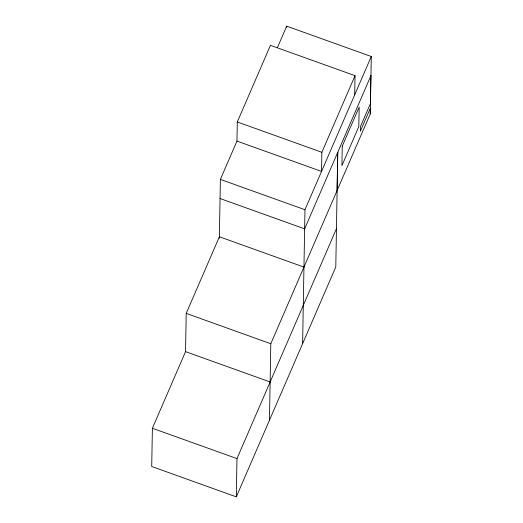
<?xml version="1.0" encoding="UTF-8"?>
<svg xmlns="http://www.w3.org/2000/svg" width="523" height="523" viewBox="0 0 523 523"><rect width="100%" height="100%" fill="white"/><g stroke="black" fill="none" stroke-linecap="round" stroke-linejoin="round"><path stroke-width="0.78" d="M303.961 267.109L219.372 236.769L186.214 313.388L185.547 351.639L152.389 428.259L151.716 466.509L236.304 496.85L335.786 266.978L337.786 152.239M219.346 238.396L220.379 179.396L236.958 141.086L237.292 121.964L270.45 45.338L355.032 75.678L354.699 94.8M236.304 496.85L236.971 458.606L336.452 228.734M269.463 420.224L270.796 343.735L370.277 113.864L371.284 56.491L286.696 26.15L277.452 47.515M286.669 27.745L286.696 26.15M302.621 343.604L304.961 209.736L371.284 56.491M355.032 75.678L321.874 152.304L321.54 171.426L236.958 141.086M337.067 190.562L337.734 152.311M370.225 113.936L370.323 108.215L360.38 131.201L360.458 126.612L370.408 103.626L370.892 75.691M370.944 75.613L304.628 228.858L220.039 198.518M237.292 121.964L321.874 152.304M220.379 179.396L304.961 209.736M186.214 313.388L270.796 343.735M185.547 351.639L270.13 381.98M152.389 428.259L236.971 458.606M342.245 146.172L341.905 165.68L358.811 126.599L359.157 107.097L342.245 146.172"/></g></svg>
